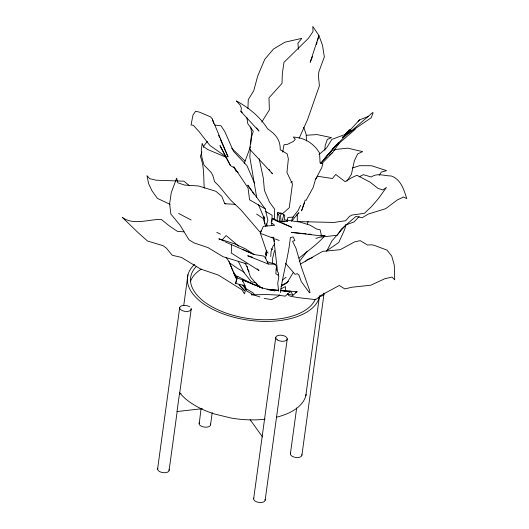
<?xml version="1.0" encoding="UTF-8"?>
<svg xmlns="http://www.w3.org/2000/svg" width="529" height="529" viewBox="0 0 529 529"><rect width="100%" height="100%" fill="white"/><g stroke="black" fill="none" stroke-linecap="round" stroke-linejoin="round"><path stroke-width="0.79" d="M296.339 215.839L298.905 212.724L297.245 214.424L297.318 221.565L333.885 222.451L345.668 220.719L349.484 216.427L351.937 215.045L364.402 213.319L371.609 206.508L378.572 198.368L386.421 187.451L382.791 189.977L377.911 188.344L370.221 182.241L356.943 175.238L351.613 177.744L345.166 181.672L335.71 174.471L332.443 178.518L317.585 176.25L315.238 179.589M285.475 291.168L285.501 286.533L280.727 289.039M242.467 281.587L242.487 279.656L262.649 288.126L274.994 290.864L267.152 289.542M274.425 219.806L274.69 209.219L269.559 202.217L264.421 190.453L263.349 178.319L259.197 158.799M231.537 244.543L231.292 253.041L258.952 270.537L257.18 268.864M247.942 108.465L248.266 99.631L253.722 90.823L257.669 76.15L264.758 59.314L273.467 49.038L284.999 42.168L301.801 38.366L297.946 43.12L298.422 49.257M271.721 225.718L271.813 223.298M271.88 221.684L272.124 215.237L265.565 211.408M277.103 221.096L277.52 212.255L282.228 213.974L289.264 207.718L292.451 183.993L286.956 172.527L288.358 158.958L287.214 153.913L280.231 149.733C280.41 139.61 275.543 134.373 267.568 128.792C260.023 116.691 248.762 107.704 236.377 100.913L240.06 104.954L241.376 108.121L240.887 111.52L258.965 131.04L256.558 127.859M270.742 256.512L271.053 251.83L272.951 246.256L274.716 243.915M250.336 149.687L249.807 156.994L256.717 197.542M250.746 144L251.566 132.634L250.72 126.993M324.826 150.269L325.17 145.62L327.312 139.425L331.518 137.626L317.116 134.591L306.582 135.232M157.596 469.005L179.681 307.759M183.715 305.709L187.954 274.782M169.115 470.334L177.189 411.403M179.543 394.211L191.207 309.088M210.39 424.007A5.806 2.995 7.8 0 1 206.105 427.207A5.806 2.995 7.8 0 1 199.168 424.271L201.033 408.738M210.542 424.8L212.222 412.527M253.642 498.814L275.728 337.568M253.88 498.06A5.806 2.995 7.8 0 0 255.209 501.135L256.373 501.743A5.806 2.995 7.8 0 0 265.161 500.143L287.254 338.897M290.395 453.816L296.67 407.978M305.802 395.857L319.291 297.391M290.633 453.062A5.806 2.995 7.8 0 0 295.235 457.367A5.806 2.995 7.8 0 0 301.914 455.145L324.006 293.899M265.518 258.787L266.722 250.68M266.57 253.067L266.821 251.493M283.842 222.094L284.833 215.799L281.964 213.2M280.463 292.563C282.81 274.029 288.57 256.129 290.348 237.574L293.178 236.893L294.851 240.49L292.577 241.303L296.055 248.412L301.47 267.396L309.584 290.388L309.994 292.709L309.353 292.702L301.252 281.474L298.898 274.961L297.232 273.711L294.99 274.313L285.521 263.25M282.717 152.094L284.013 144.741L287.406 144.384L293.502 141.369L295.321 139.173L293.238 137.071C304.479 137.54 314.008 143.511 319.582 153.126L320.052 162.806L322.842 163.752L321.738 167.66L315.37 179.834L313.128 187.583L305.954 200.517M287.174 221.327L287.902 217.386L293.681 217.154M276.131 270.167L276.766 266.927M245.192 285.766L235.656 283.425L237.124 276.105L254.35 284.939M307.336 224.481L308.063 221.433M274.505 250.647L272.336 259.389L272.574 263.217M316.421 44.654L317.043 42.373M317.46 40.852L318.914 35.522L312.811 26.45L313.003 31.601L308.453 38.293L283.954 62.382L282.341 73.544L282.003 83.403L268.97 97.885L269.367 109.867L261.762 122.087M266.378 225.625L267.853 220.315L265.254 208.915L247.724 185.143L251.698 190.989M346.065 224.356L344.558 229.751L338.778 242.513L326.777 250.726M280.595 222.193L272.356 218.417L271.139 222.669L274.71 225.275L263.31 226.313L260.321 233.322L273.916 238.48M281.699 222.246L283.967 214.384M235.656 283.425L237.276 277.877L262.649 288.126L259.547 287.121M292.649 217.432L291.439 221.221M244.246 163.382L250.455 146.791M201.886 151.902L200.385 156.472C204.439 166.761 203.453 177.592 204.273 188.264M203.394 147.333L203.896 145.812L207.381 141.349M305.207 199.988L301.53 210.939L304.453 202.792M266.556 250.495L265.3 253.999L266.351 255.203M312.513 56.55L310.186 62.31L318.914 35.522L322.492 45.289L324.337 56.854L318.815 71.931L318.458 76.262L319.41 85.764L307.554 119.64L299.097 138.32M300.578 205.325L298.138 210.502L293.145 216.797M326.658 251.262L332.02 240.781L345.906 224.944L354.132 221.876L359.178 216.467M293.297 272.508L286.91 282.962L280.919 286.394M320.878 235.24L324.971 235.63C317.473 244.16 307.885 250.938 299.037 258.106M346.951 181.077L351.441 174.233L354.37 160.704L357.71 153.853L362.656 151.638L347.751 148.16L336.021 149.383L333.885 150.415M379.2 175.264L381.31 172.11L386.54 170.629L371.689 165.749L359.522 165.689L352.598 167.964M321.837 163.626L332.642 152.531L339.625 142.506M281.792 213.26L280.515 215.052L281.038 221.406M299.183 261.743L307.217 251.282M358.14 121.683L359.528 119.885L368.647 116.307M292.107 220.646L297.245 214.424M321.096 162.912L335.816 145.64M335.73 145.7L324.052 159.348L335.875 145.587M320.64 163.382L335.644 145.819M345.543 134.333L349.305 129.955L350.8 129.777M344.749 135.153L349.305 129.955L345.001 134.875M334.784 146.559L333.171 148.404L355.303 129.241L353.802 129.42M338.778 142.334L333.171 148.404L347.599 133.692M344.386 136.264L359.528 119.885M305.57 261.392L307.21 259.633L312.454 257.683M348.75 132.514L350.482 130.742L344.809 135.398M280.965 290.414L297.113 291.75L292.914 295.255L291.201 292.074L290.176 291.697L285.197 296.174L277.659 295.083L267.145 294.547L251.328 294.812L254.601 294.633L252.935 292.768L246.058 288.675L242.487 279.656M350.165 132.038L372.694 112.518L373.117 112.882L371.179 117.775L342.289 137.461L343.552 136.429M318.974 154.6L326.598 147.908L331.895 139.358L349.689 132.799M329.534 154.984L332.642 152.531M282.149 280.238L286.07 277.242M288.45 281.382L282.969 284.774L281.461 284.648M300.267 264.123L322.71 251.354L340.16 249.708L354.681 241.846L360.236 240.655L367.476 245.033L371.537 244.808L374.102 245.284L386.937 250.072L391.705 255.983L394.277 265.148L394.7 279.808L392.022 277.051L384.781 278.743L370.803 285.204L351.891 287.234L344.875 288.92L339.274 285.501L321.275 295.189L315.747 299.632L297.787 297.582L290.236 296.161L289.072 295.724L287.525 294.104M359.085 176.891L363.344 174.676L371.338 176.997C377.223 172.573 384.649 176.018 391.229 175.972C400.916 179.285 403.951 189.845 406.775 198.606L403.482 196.993L397.094 200.094L385.654 208.684L368.449 214.007L362.16 217.75L355.891 216.434L341.489 228.945L337.271 235.266L319.814 237.19L315.906 238.427M279.808 295.387L271.635 299.632L264.222 298.396M277.216 214.741L280.879 212.85M295.268 292.484L297.113 291.75M290.95 182.326L292.464 181.731M261.432 230.942L259.461 231.517L241.032 210.026L230.571 200.055L218.88 185.97L214.609 181.685L212.797 175.41L211.441 172.785L203.896 164.863L201.866 157.219L201.258 150.342L202.197 143.372L203.506 146.606L208.029 149.661L226.465 157.391M181.083 393.636L179.443 393.821L177.017 411.549L202.362 408.679M302.066 233.415L291.426 232.39L321.473 235.921L324.971 235.63M245.456 281.6L246.944 281.607M283.868 291.109L290.421 291.214M252.379 257.187L247.678 255.745L268.236 264.017L275.087 264.163L276.482 266.504L275.814 273.665L278.552 275.364M279.167 294.951L279.702 294.964M272.356 218.417L277.335 221.254L285.429 221.512L287.809 221.109L284.986 219.872L300.28 222.173L310.054 225.169L316.567 229.011L320.157 229.798L321.473 235.921M235.352 204.346L224.818 203.758L221.737 196.246L215.832 191.267L198.646 185.996L184.403 185.038L177.711 182.73L176.653 178.18L171.264 192.662L169.611 203.949L170.887 214.086L179.867 224.937L189.005 239.782L193.845 242.824L208.036 247.625L222.967 256.658L247.069 264.017M183.98 231.841L177.42 231.385L169.168 225.79L161.272 219.39C148.662 219.224 133.321 225.744 122.225 217.326L138.519 233.031L147.571 241.032L163.064 245.681L166.404 248.161L172.189 255.243L181.44 257.411L200.564 269.016L218.464 275.126L241.905 289.747L244.424 293.76L245.35 291.023L239.082 284.767L244.378 290.831M267.244 289.284L278.545 290.216M303.699 233.573L306.152 233.811M308.605 234.049L311.065 234.287M267.284 289.35L278.73 290.52M280.363 290.692L290.176 291.697M214.847 125.036L220.983 125.783L224.785 131.562L233.507 151.34L246.924 165.597L254.687 183.497M255.95 282.698L251.427 281.818L244.226 272.938L238.209 261.247M287.293 294.045L292.914 295.255M224.395 203.486L225.962 203.883M267.257 261.756L275.087 264.163M259.931 296.987L253.054 294.653L246.871 291.023L243.697 285.078M275.43 239.048L279.206 240.483M271.549 237.164L273.83 238.083M216.804 232.35L220.467 234.155M277.335 221.254L291.823 227.338L282.089 222.881M224.865 241.733L254.118 254.522L263.693 256.076L265.525 257.934L268.236 264.017M178.657 213.452L191.114 220.018M242.507 249.344L254.118 254.522L245.317 248.795L234.307 243.71L218.808 238.797L223.906 240.986L222.339 239.683L226.114 235.564L238.724 246.164M238.189 172.394L236.02 171.284L233.785 166.582M240.887 111.52L242.275 112.274M230.485 165.617L220.051 145.68L230.485 165.617L234.856 168.143L248.048 187.987L249.556 199.764L265.254 208.915M244.253 272.27L237.686 268.474L229.646 262.913M270.993 248.703L272.342 249.496M256.625 214.04L263.244 218.503L265.651 226.26M226.326 156.974L209.775 145.336L198.99 131.496L193.31 125.3L191.035 125.003L192.992 115.011L195.618 111.262L199.274 112.088L210.575 116.849L212.327 119.025L228.052 156.921L220.256 139.074M260.473 287.32L257.266 284.82L250.402 276.945L247.235 267.357L245.013 263.019M189.296 185.593L183.92 181.189L156.161 180.204L149.767 178.683L146.983 175.688L148.576 183.583L152.002 190.83L157.424 198.382L169.121 203.903L170.173 204.842M231.702 148.279L245.026 161.061M268.117 253.173L266.596 251.467L260.149 232.575L260.321 233.322M277.659 213.934L279.107 215.739L279.616 221.274M268.917 169.287L269.935 170.569M271.47 172.494L272.495 173.776L249.642 149.191L251.407 137.355L253.285 131.304L247.777 123.634L246.884 117.564M233.639 272.541L237.177 277.057M226.141 257.517L228.958 261.438L236.794 279.504M250.151 419.742L262.576 436.967M245.906 289.912L242.818 285.098M249.08 271.423L247.744 269.519L247.116 266.312M252.578 192.292L253.9 194.242M233.461 272.614L236.106 278.333M218.629 135.351L219.601 137.586M264.05 217.941L258.456 204.677M228.958 261.438L232.833 271.146M264.011 216.672L264.798 218.808M303.752 127.304L306.126 134.32L306.496 140.919M212.327 119.025L213.643 123.462M256.71 283.577L257.478 286.698M301.814 454.623L301.914 455.145M265.009 499.343L265.161 500.143M274.346 241.647L273.599 237.104L277.513 271.582L278.545 273.248L278.28 275.596L278.862 276.528L277.725 283.279L278.618 291.201M266.649 223.787L267.039 226.148M263.945 216.996L264.89 223.741M259.223 285.706L259.402 287.326M266.404 250.819L266.537 255.58M199.016 423.471A5.806 2.995 7.8 0 1 199.254 422.717M323.847 293.099A5.806 2.995 7.8 0 1 319.569 296.306M168.963 469.534A5.806 2.995 7.8 0 1 166.093 472.595L164.684 472.741A5.806 2.995 7.8 0 1 157.834 468.251M191.055 308.288A5.806 2.995 7.8 0 1 184.773 311.356A5.806 2.995 7.8 0 1 180.29 306.555A5.806 2.995 7.8 0 1 189.64 306.774M319.642 295.79A66.74 34.478 7.8 0 1 235.207 317.592A66.74 34.478 7.8 0 1 194.619 264.368M315.383 299.09A63.559 32.831 7.8 0 1 233.56 315.423A63.559 32.831 7.8 0 1 196.477 266.332M306.152 394.264A66.74 34.478 7.8 0 1 276.449 417.222M265.128 419.199A66.74 34.478 7.8 0 1 231.08 418.036L214.39 413.969A66.74 34.478 7.8 0 1 179.635 392.703M190.552 281.216A63.559 32.831 7.8 0 1 201.251 269.122M277.295 339.889A5.806 2.995 7.8 0 0 287.009 339.651A5.806 2.995 7.8 0 0 280.165 335.168A5.806 2.995 7.8 0 0 277.295 339.889"/></g></svg>
